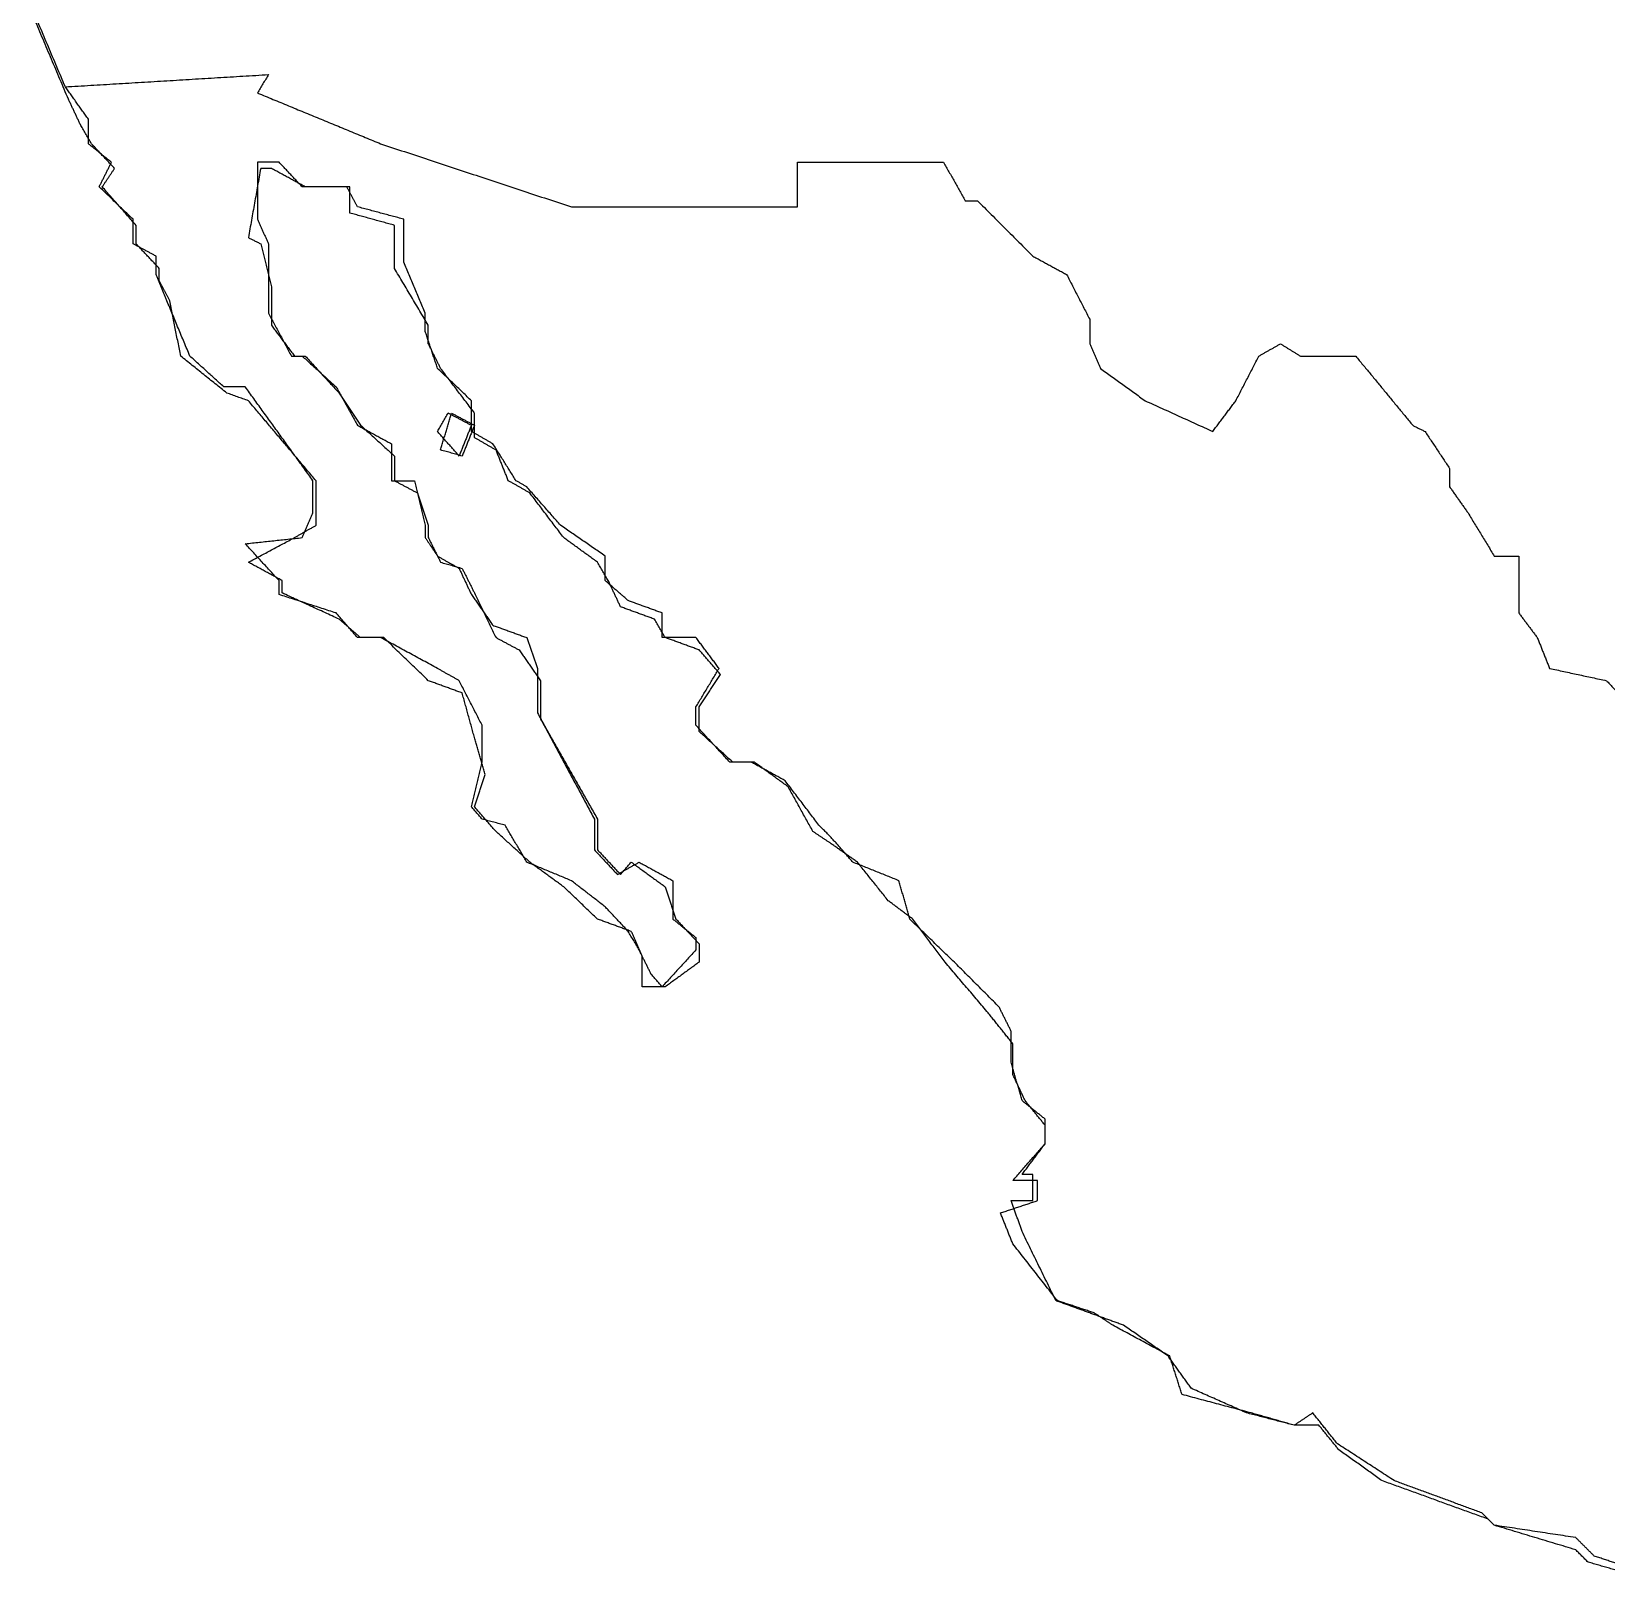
# Model space of a CAD drawing. Header units: millimetres. Extents: x 4 to 525, y -334 to -6.
# Drawn here: x 90.04 to 117.13, y -216.51 to -189.97 of the extents above; entities that cross this region are included whole.
import ezdxf

# ---------------------------------------------------------------- set-up
doc = ezdxf.new("R2010")
doc.units = ezdxf.units.MM
for name, color, linetype in [('boundaries184', 7, 'CONTINUOUS'), ('boundaries366', 7, 'CONTINUOUS'), ('boundaries368', 7, 'CONTINUOUS'), ('boundaries396', 7, 'CONTINUOUS'), ('mapOutline177', 7, 'CONTINUOUS'), ('mapOutline252', 7, 'CONTINUOUS')]:
    doc.layers.add(name, color=color, linetype=linetype)

msp = doc.modelspace()

# ---------------------------------------------------------------- linework, layer by layer
at = {"layer": 'boundaries184'}
msp.add_open_spline([(90.6198, -190.923), (90.0377, -189.548)], degree=1, dxfattribs=at)
at = {"layer": 'boundaries366'}
for points in [[(90.6198, -190.923), (94.1123, -190.712)], [(94.1123, -190.712), (93.9271, -191.029)], [(93.9271, -191.029), (96.0438, -191.902)], [(96.0438, -191.902), (99.3246, -192.987)], [(103.214, -192.987), (103.214, -192.22)], [(103.214, -192.22), (105.516, -192.22)], [(105.516, -192.22), (105.728, -192.22)], [(105.728, -192.22), (106.098, -192.881)], [(106.098, -192.881), (106.31, -192.881)], [(106.31, -192.881), (107.262, -193.834)], [(99.3246, -192.987), (101.468, -192.987)], [(101.468, -192.987), (103.214, -192.987)], [(107.262, -193.834), (107.844, -194.151)], [(107.844, -194.151), (108.241, -194.919)], [(108.241, -194.919), (108.241, -195.342)], [(108.241, -195.342), (108.426, -195.765)], [(111.151, -195.554), (111.522, -195.342)], [(111.522, -195.342), (111.866, -195.554)], [(110.755, -196.321), (111.151, -195.554)], [(111.866, -195.554), (112.818, -195.554)], [(112.818, -195.554), (113.797, -196.744)], [(108.426, -195.765), (109.194, -196.321)], [(109.194, -196.321), (110.358, -196.85)], [(110.358, -196.85), (110.755, -196.321)], [(113.797, -196.744), (114.009, -196.85)], [(114.009, -196.85), (114.432, -197.485)], [(114.432, -197.485), (114.432, -197.803)], [(114.432, -197.803), (114.75, -198.252)], [(114.75, -198.252), (115.2, -198.993)], [(115.2, -198.993), (115.623, -198.993)], [(115.623, -198.993), (115.623, -199.972)], [(115.623, -199.972), (115.94, -200.395)], [(115.94, -200.395), (116.152, -200.925)], [(116.152, -200.925), (117.131, -201.136)], [(117.131, -201.136), (117.554, -201.586)]]:
    msp.add_open_spline(points, degree=1, dxfattribs=at)
at = {"layer": 'boundaries368'}
for points in [[(91.0167, -191.479), (90.6198, -190.923)], [(91.0167, -191.902), (91.0167, -191.479)], [(91.4135, -192.22), (91.0167, -191.902)], [(91.2019, -192.643), (91.4135, -192.22)], [(94.2975, -192.22), (93.9271, -192.22)], [(93.9271, -192.22), (93.9271, -193.199)], [(94.6944, -192.643), (94.2975, -192.22)], [(91.784, -193.199), (91.2019, -192.643)], [(95.4617, -192.643), (94.6944, -192.643)], [(95.6469, -192.987), (95.4617, -192.643)], [(96.4406, -193.199), (95.6469, -192.987)], [(91.784, -193.622), (91.784, -193.199)], [(93.9271, -193.199), (94.1123, -193.622)], [(96.4406, -193.94), (96.4406, -193.199)], [(92.1808, -193.834), (91.784, -193.622)], [(94.1123, -193.622), (94.1123, -194.363)], [(92.1808, -194.151), (92.1808, -193.834)], [(96.811, -194.813), (96.4406, -193.94)], [(92.366, -194.601), (92.1808, -194.151)], [(94.1123, -194.363), (94.1123, -194.813)], [(92.7629, -195.554), (92.366, -194.601)], [(94.1123, -194.813), (94.5092, -195.554)], [(96.811, -195.13), (96.811, -194.813)], [(97.0227, -195.765), (96.811, -195.13)], [(93.345, -196.083), (92.7629, -195.554)], [(94.5092, -195.554), (94.6944, -195.554)], [(94.6944, -195.554), (95.2765, -196.083)], [(97.6048, -196.321), (97.0227, -195.765)], [(93.7154, -196.083), (93.345, -196.083)], [(94.8796, -197.697), (93.7154, -196.083)], [(95.2765, -196.083), (95.6469, -196.744)], [(97.6048, -196.85), (97.6048, -196.321)], [(95.6469, -196.744), (96.229, -197.062)], [(97.9752, -197.062), (97.6048, -196.85)], [(96.229, -197.062), (96.229, -197.697)], [(98.3721, -197.697), (97.9752, -197.062)], [(94.8796, -198.252), (94.8796, -197.697)], [(96.229, -197.697), (96.6258, -197.697)], [(96.6258, -197.697), (96.811, -198.464)], [(98.5573, -197.803), (98.3721, -197.697)], [(99.1394, -198.464), (98.5573, -197.803)], [(94.6944, -198.676), (94.8796, -198.252)], [(96.811, -198.464), (96.811, -198.676)], [(99.9067, -198.993), (99.1394, -198.464)], [(93.7154, -198.781), (94.6944, -198.676)], [(94.2975, -199.416), (93.7154, -198.781)], [(96.811, -198.676), (97.0227, -198.993)], [(97.0227, -198.993), (97.3931, -199.205)], [(99.9067, -199.416), (99.9067, -198.993)], [(97.3931, -199.205), (97.6048, -199.655)], [(94.2975, -199.655), (94.2975, -199.416)], [(95.2765, -199.972), (94.2975, -199.655)], [(97.6048, -199.655), (97.9752, -200.184)], [(100.304, -199.76), (99.9067, -199.416)], [(100.886, -199.972), (100.304, -199.76)], [(95.6469, -200.395), (95.2765, -199.972)], [(97.9752, -200.184), (98.5573, -200.395)], [(100.886, -200.395), (100.886, -199.972)], [(96.0437, -200.395), (95.6469, -200.395)], [(97.0227, -200.925), (96.0437, -200.395)], [(98.5573, -200.395), (98.7425, -200.925)], [(101.468, -200.395), (100.886, -200.395)], [(101.865, -200.925), (101.468, -200.395)], [(97.3931, -201.136), (97.0227, -200.925)], [(98.7425, -200.925), (98.7425, -201.692)], [(101.468, -201.586), (101.865, -200.925)], [(97.79, -201.904), (97.3931, -201.136)], [(98.7425, -201.692), (99.7215, -203.518)], [(101.468, -201.904), (101.468, -201.586)], [(97.79, -202.539), (97.79, -201.904)], [(102.05, -202.539), (101.468, -201.904)], [(97.6048, -203.306), (97.79, -202.539)], [(102.42, -202.539), (102.05, -202.539)], [(103.002, -202.856), (102.42, -202.539)], [(103.584, -203.623), (103.002, -202.856)], [(97.79, -203.518), (97.6048, -203.306)], [(98.1869, -203.623), (97.79, -203.518)], [(98.5573, -204.258), (98.1869, -203.623)], [(99.7215, -203.518), (99.7215, -204.047)], [(103.796, -203.835), (103.584, -203.623)], [(104.166, -204.258), (103.796, -203.835)], [(99.3246, -204.576), (98.5573, -204.258)], [(99.7215, -204.047), (100.118, -204.47)], [(100.118, -204.47), (100.489, -204.258)], [(100.489, -204.258), (101.071, -204.576)], [(104.96, -204.576), (104.166, -204.258)], [(99.9067, -205.026), (99.3246, -204.576)], [(101.071, -204.576), (101.071, -205.237)], [(105.145, -205.237), (104.96, -204.576)], [(100.304, -205.449), (99.9067, -205.026)], [(101.071, -205.237), (101.468, -205.555)], [(105.913, -205.978), (105.145, -205.237)], [(100.489, -205.766), (100.304, -205.449)], [(101.468, -205.555), (101.468, -205.766)], [(100.7, -206.19), (100.489, -205.766)], [(101.468, -205.766), (100.886, -206.401)], [(106.68, -206.745), (105.913, -205.978)], [(100.886, -206.401), (100.7, -206.19)], [(106.892, -207.169), (106.68, -206.745)], [(106.892, -207.698), (106.892, -207.169)], [(107.077, -208.359), (106.892, -207.698)], [(107.474, -208.677), (107.077, -208.359)], [(107.474, -209.1), (107.474, -208.677)], [(107.077, -209.629), (107.474, -209.1)], [(107.262, -209.629), (107.077, -209.629)], [(107.262, -210.079), (107.262, -209.629)], [(107.077, -210.608), (106.892, -210.079)], [(106.892, -210.079), (107.262, -210.079)], [(107.659, -211.799), (107.077, -210.608)], [(108.241, -212.011), (107.659, -211.799)], [(108.823, -212.222), (108.241, -212.011)], [(109.59, -212.751), (108.823, -212.222)], [(109.987, -213.307), (109.59, -212.751)], [(110.94, -213.73), (109.987, -213.307)], [(111.76, -213.942), (110.94, -213.73)], [(112.078, -213.73), (111.76, -213.942)], [(112.501, -214.26), (112.078, -213.73)], [(113.48, -214.895), (112.501, -214.26)], [(114.988, -215.45), (113.48, -214.895)], [(115.2, -215.662), (114.988, -215.45)], [(116.602, -215.874), (115.2, -215.662)], [(116.919, -216.191), (116.602, -215.874)], [(117.554, -216.403), (116.919, -216.191)]]:
    msp.add_open_spline(points, degree=1, dxfattribs=at)
at = {"layer": 'boundaries396'}
for points in [[(97.0227, -196.85), (97.2079, -196.532)], [(97.2079, -196.532), (97.6048, -196.744)], [(97.3931, -197.273), (97.0227, -196.85)], [(97.6048, -196.744), (97.3931, -197.273)]]:
    msp.add_open_spline(points, degree=1, dxfattribs=at)
at = {"layer": 'mapOutline177'}
for points in [[(97.0756, -197.168), (97.2608, -196.533)], [(97.2608, -196.533), (97.6577, -196.744)], [(97.6577, -196.744), (97.446, -197.273)], [(97.446, -197.273), (97.0756, -197.168)]]:
    msp.add_open_spline(points, degree=1, dxfattribs=at)
at = {"layer": 'mapOutline252'}
for points in [[(90.6727, -191.135), (90.0906, -189.759)], [(90.8844, -191.585), (90.6727, -191.135)], [(91.0696, -191.902), (90.8844, -191.585)], [(91.4665, -192.326), (91.0696, -191.902)], [(91.2548, -192.643), (91.4665, -192.326)], [(93.98, -192.326), (93.7683, -193.516)], [(94.1652, -192.326), (93.98, -192.326)], [(94.7473, -192.643), (94.1652, -192.326)], [(91.8369, -193.305), (91.2548, -192.643)], [(95.5146, -192.643), (94.7473, -192.643)], [(95.5146, -193.093), (95.5146, -192.643)], [(96.2819, -193.305), (95.5146, -193.093)], [(91.8369, -193.622), (91.8369, -193.305)], [(96.2819, -194.045), (96.2819, -193.305)], [(92.2338, -194.045), (91.8369, -193.622)], [(93.7683, -193.516), (93.98, -193.622)], [(93.98, -193.622), (94.1652, -194.363)], [(92.2338, -194.257), (92.2338, -194.045)], [(92.419, -194.601), (92.2338, -194.257)], [(96.864, -195.024), (96.2819, -194.045)], [(94.1652, -194.363), (94.1652, -195.024)], [(92.6042, -195.554), (92.419, -194.601)], [(94.1652, -195.024), (94.5621, -195.554)], [(96.864, -195.342), (96.864, -195.024)], [(97.0756, -195.765), (96.864, -195.342)], [(93.3979, -196.189), (92.6042, -195.554)], [(94.5621, -195.554), (94.7473, -195.554)], [(94.7473, -195.554), (95.3294, -196.189)], [(97.6577, -196.532), (97.0756, -195.765)], [(93.7683, -196.321), (93.3979, -196.189)], [(94.9325, -197.697), (93.7683, -196.321)], [(95.3294, -196.189), (95.6998, -196.744)], [(97.6577, -196.956), (97.6577, -196.533)], [(95.6998, -196.744), (96.2819, -197.273)], [(98.0281, -197.168), (97.6577, -196.956)], [(98.2398, -197.697), (98.0281, -197.167)], [(96.2819, -197.273), (96.2819, -197.697)], [(94.9325, -198.464), (94.9325, -197.697)], [(96.2819, -197.697), (96.6787, -197.908)], [(98.6102, -197.908), (98.2398, -197.697)], [(96.6787, -197.908), (96.864, -198.464)], [(99.1923, -198.676), (98.6102, -197.908)], [(94.5621, -198.676), (94.9325, -198.464)], [(96.864, -198.464), (96.864, -198.676)], [(93.7683, -199.099), (94.5621, -198.676)], [(96.864, -198.676), (97.0756, -199.099)], [(99.7744, -199.099), (99.1923, -198.676)], [(94.3504, -199.416), (93.7683, -199.099)], [(97.0756, -199.099), (97.446, -199.205)], [(99.9596, -199.416), (99.7744, -199.099)], [(97.446, -199.205), (97.6577, -199.628)], [(94.3504, -199.628), (94.3504, -199.416)], [(95.3294, -200.078), (94.3504, -199.628)], [(97.6577, -199.628), (98.0281, -200.395)], [(100.171, -199.866), (99.9596, -199.416)], [(100.753, -200.078), (100.171, -199.866)], [(95.6998, -200.395), (95.3294, -200.078)], [(100.939, -200.395), (100.753, -200.078)], [(96.0967, -200.395), (95.6998, -200.395)], [(96.864, -201.136), (96.0967, -200.395)], [(98.0281, -200.395), (98.425, -200.607)], [(101.521, -200.607), (100.939, -200.395)], [(98.425, -200.607), (98.7954, -201.136)], [(101.891, -201.03), (101.521, -200.607)], [(101.521, -201.586), (101.891, -201.03)], [(97.446, -201.348), (96.864, -201.136)], [(98.7954, -201.136), (98.7954, -201.798)], [(97.6577, -202.115), (97.446, -201.348)], [(98.7954, -201.798), (99.7744, -203.517)], [(101.521, -202.009), (101.521, -201.586)], [(97.8429, -202.75), (97.6577, -202.115)], [(102.103, -202.539), (101.521, -202.009)], [(102.473, -202.539), (102.103, -202.539)], [(103.055, -202.962), (102.473, -202.539)], [(97.6577, -203.306), (97.8429, -202.75)], [(103.479, -203.729), (103.055, -202.962)], [(97.8429, -203.517), (97.6577, -203.306)], [(98.0281, -203.729), (97.8429, -203.517)], [(98.6102, -204.258), (98.0281, -203.729)], [(99.7744, -203.517), (99.7744, -204.047)], [(103.796, -203.941), (103.479, -203.729)], [(104.246, -204.258), (103.796, -203.941)], [(99.1923, -204.682), (98.6102, -204.258)], [(99.7744, -204.047), (100.171, -204.47)], [(100.171, -204.47), (100.356, -204.258)], [(100.356, -204.258), (100.939, -204.682)], [(104.775, -204.92), (104.246, -204.258)], [(99.7744, -205.237), (99.1923, -204.682)], [(100.939, -204.682), (101.124, -205.237)], [(105.198, -205.237), (104.775, -204.92)], [(100.356, -205.449), (99.7744, -205.237)], [(101.124, -205.237), (101.521, -205.661)], [(105.754, -205.978), (105.198, -205.237)], [(100.542, -205.872), (100.356, -205.449)], [(100.542, -206.401), (100.542, -205.872)], [(101.521, -205.661), (101.521, -205.978)], [(101.521, -205.978), (100.939, -206.401)], [(106.495, -206.851), (105.754, -205.978)], [(100.939, -206.401), (100.542, -206.401)], [(106.918, -207.38), (106.495, -206.851)], [(106.918, -207.91), (106.918, -207.38)], [(107.13, -208.359), (106.918, -207.91)], [(107.474, -208.783), (107.13, -208.359)], [(107.474, -209.1), (107.474, -208.783)], [(106.918, -209.735), (107.474, -209.1)], [(107.341, -209.735), (106.918, -209.735)], [(107.341, -210.079), (107.341, -209.735)], [(106.706, -210.291), (107.341, -210.079)], [(106.918, -210.82), (106.706, -210.291)], [(107.685, -211.799), (106.918, -210.82)], [(108.32, -212.011), (107.685, -211.799)], [(108.638, -212.222), (108.32, -212.011)], [(109.617, -212.751), (108.638, -212.222)], [(109.829, -213.413), (109.617, -212.751)], [(111.019, -213.73), (109.829, -213.413)], [(111.76, -213.942), (111.019, -213.73)], [(112.183, -213.942), (111.76, -213.942)], [(112.527, -214.365), (112.183, -213.942)], [(113.268, -214.895), (112.527, -214.365)], [(115.094, -215.556), (113.268, -214.895)], [(115.2, -215.662), (115.094, -215.556)], [(116.602, -216.085), (115.2, -215.662)], [(116.814, -216.297), (116.602, -216.085)], [(117.554, -216.509), (116.814, -216.297)]]:
    msp.add_open_spline(points, degree=1, dxfattribs=at)

doc.saveas('drawing.dxf')
